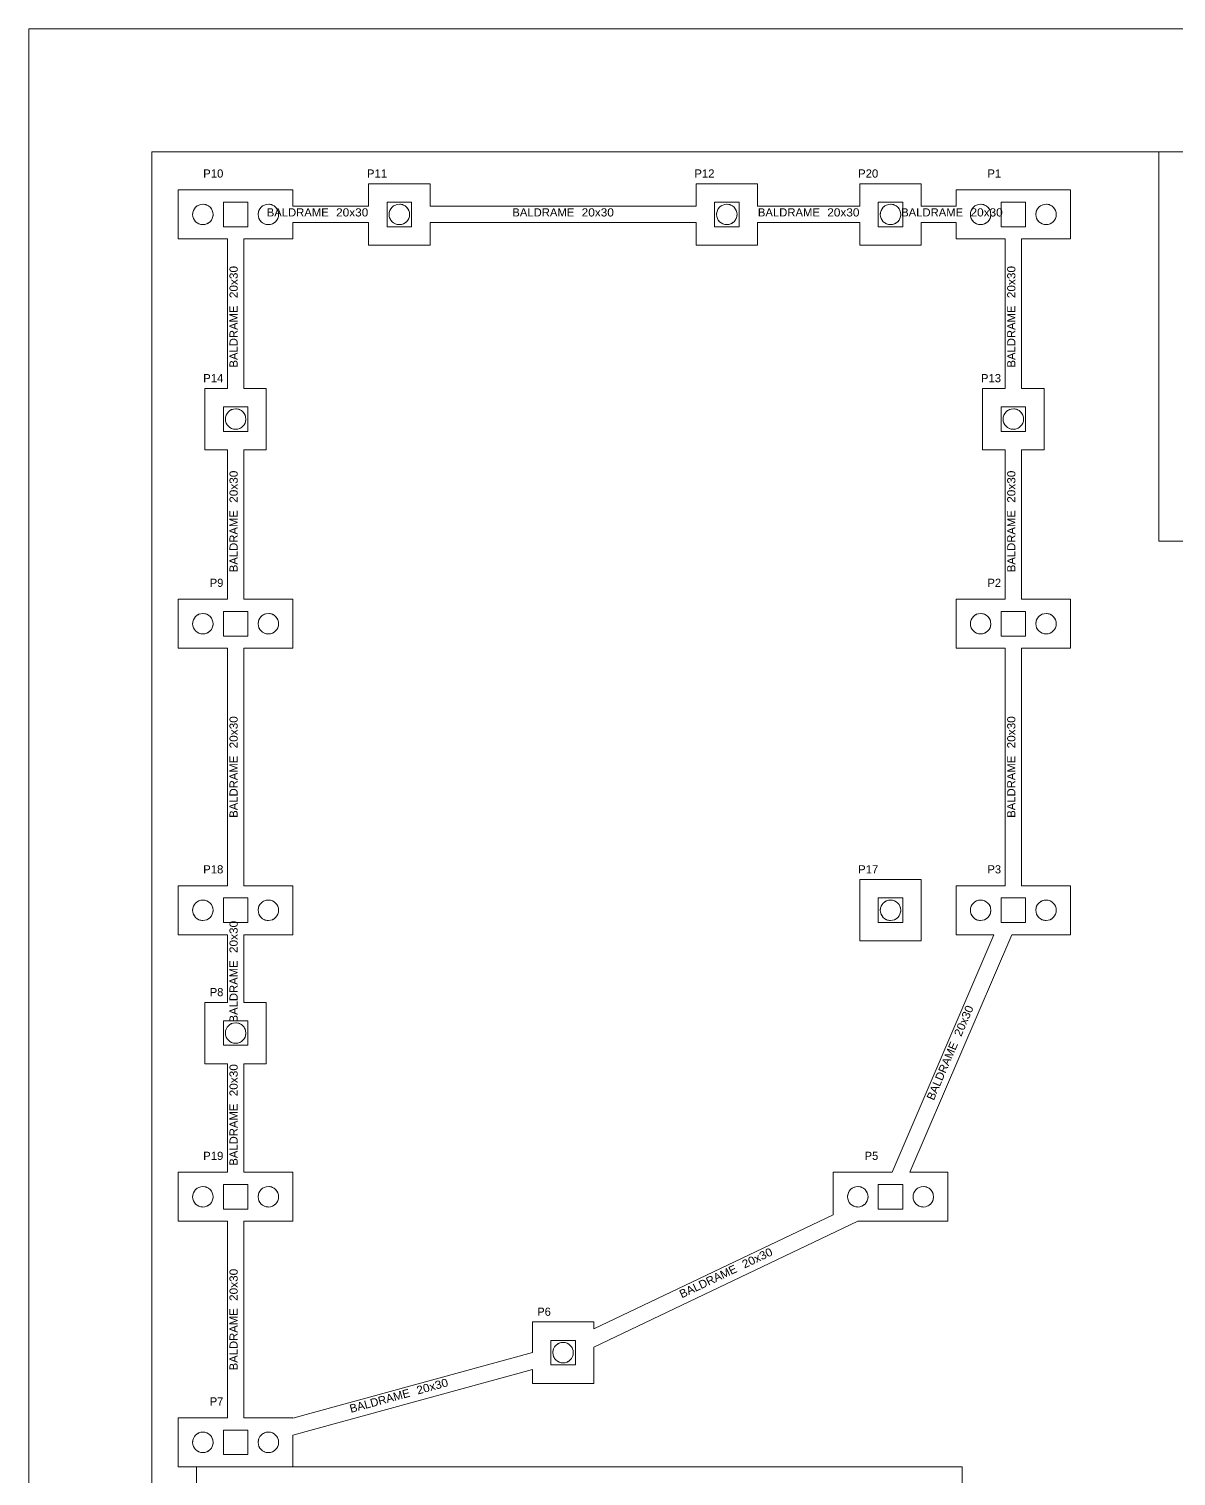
# Model space of a CAD drawing. Header units: millimetres. Extents: x 0 to 84, y 0 to 59.4.
# Drawn here: x 0 to 28.03, y 24.04 to 59.4 of the extents above; entities that cross this region are included whole.
import ezdxf
from ezdxf.enums import TextEntityAlignment as Align

# ---------------------------------------------------------------- set-up
doc = ezdxf.new("R2010")
doc.units = ezdxf.units.MM
doc.linetypes.add('CYPE_PUNTO', pattern=[0.075, 0, -0.075])
doc.linetypes.add('CYPE_RAYA', pattern=[0.225, 0.1125, -0.1125])
for name, color, linetype, lineweight in [('BL_BORDE_ESTACAS', 6, 'CYPE_RAYA', 9), ('BL_CONTORNO', 6, 'Continuous', 9), ('PILAR_RET', 2, 'Continuous', 9), ('QUAD_BORDA', 1, 'Continuous', 20), ('QUAD_LIMITES', 2, 'Continuous', 0), ('VIG_CONTORNO', 5, 'Continuous', 9), ('VIG_REF_E_DIM', 3, 'Continuous', 0)]:
    doc.layers.add(name, color=color, linetype=linetype, lineweight=lineweight)
doc.styles.add('CYPETXT', font='arial.ttf', dxfattribs={"height": 0.2})

msp = doc.modelspace()

# ---------------------------------------------------------------- linework, layer by layer
at = {"layer": 'BL_BORDE_ESTACAS', "linetype": 'Continuous'}
for centre in [(4.2495, 54.86816), (5.8495, 54.86816), (9.0495, 54.86816), (17.0495, 54.86816), (21.0495, 54.86816), (23.2495, 54.86816), (24.8495, 54.86816), (5.0495, 49.86816), (24.0495, 49.86816), (4.2495, 44.86816), (5.8495, 44.86816), (23.2495, 44.86816), (24.8495, 44.86816), (4.2495, 37.86816), (5.8495, 37.86816), (21.0495, 37.86816), (23.2495, 37.86816), (24.8495, 37.86816), (5.0495, 34.86816), (4.2495, 30.86816), (5.8495, 30.86816), (20.2495, 30.86816), (21.8495, 30.86816), (13.0495, 27.05941), (4.2495, 24.86816), (5.8495, 24.86816)]:
    msp.add_circle(centre, 0.25, dxfattribs=at)
at = {"layer": 'BL_BORDE_ESTACAS', "linetype": 'CYPE_PUNTO'}
for centre in [(4.2495, 54.86816), (5.8495, 54.86816), (9.0495, 54.86816), (17.0495, 54.86816), (21.0495, 54.86816), (23.2495, 54.86816), (24.8495, 54.86816), (5.0495, 49.86816), (24.0495, 49.86816), (4.2495, 44.86816), (5.8495, 44.86816), (23.2495, 44.86816), (24.8495, 44.86816), (4.2495, 37.86816), (5.8495, 37.86816), (21.0495, 37.86816), (23.2495, 37.86816), (24.8495, 37.86816), (5.0495, 34.86816), (4.2495, 30.86816), (5.8495, 30.86816), (20.2495, 30.86816), (21.8495, 30.86816), (13.0495, 27.05941), (4.2495, 24.86816), (5.8495, 24.86816)]:
    msp.add_circle(centre, 0.25, dxfattribs=at)
at = {"layer": 'BL_CONTORNO'}
for p, q in [((8.2995, 54.66816), (8.2995, 54.11816)), ((16.2995, 54.66816), (16.2995, 54.11816)), ((20.2995, 54.66816), (20.2995, 54.11816)), ((22.6495, 54.66816), (22.6495, 54.26816)), ((3.6495, 54.26816), (4.8495, 54.26816)), ((22.6495, 54.26816), (23.8495, 54.26816)), ((4.2995, 49.11816), (4.8495, 49.11816)), ((23.2995, 49.11816), (23.8495, 49.11816)), ((3.6495, 44.26816), (4.8495, 44.26816)), ((22.6495, 44.26816), (23.8495, 44.26816)), ((3.6495, 37.26816), (4.8495, 37.26816)), ((22.6495, 37.26816), (23.57477, 37.26816)), ((4.2995, 34.11816), (4.8495, 34.11816)), ((3.6495, 30.26816), (4.8495, 30.26816)), ((12.2995, 26.64661), (12.2995, 26.30941))]:
    msp.add_line(p, q, dxfattribs=at)
for points in [[(9.7995, 55.06816), (9.7995, 55.61816), (8.2995, 55.61816), (8.2995, 55.06816)], [(17.7995, 55.06816), (17.7995, 55.61816), (16.2995, 55.61816), (16.2995, 55.06816)], [(21.7995, 55.06816), (21.7995, 55.61816), (20.2995, 55.61816), (20.2995, 55.06816)], [(6.4495, 55.06816), (6.4495, 55.46816), (3.6495, 55.46816), (3.6495, 54.26816)], [(24.2495, 54.26816), (25.4495, 54.26816), (25.4495, 55.46816), (22.6495, 55.46816), (22.6495, 55.06816)], [(5.2495, 54.26816), (6.4495, 54.26816), (6.4495, 54.66816)], [(8.2995, 54.11816), (9.7995, 54.11816), (9.7995, 54.66816)], [(16.2995, 54.11816), (17.7995, 54.11816), (17.7995, 54.66816)], [(20.2995, 54.11816), (21.7995, 54.11816), (21.7995, 54.66816)], [(4.8495, 50.61816), (4.2995, 50.61816), (4.2995, 49.11816)], [(5.2495, 49.11816), (5.7995, 49.11816), (5.7995, 50.61816), (5.2495, 50.61816)], [(23.8495, 50.61816), (23.2995, 50.61816), (23.2995, 49.11816)], [(24.2495, 49.11816), (24.7995, 49.11816), (24.7995, 50.61816), (24.2495, 50.61816)], [(4.8495, 45.46816), (3.6495, 45.46816), (3.6495, 44.26816)], [(5.2495, 44.26816), (6.4495, 44.26816), (6.4495, 45.46816), (5.2495, 45.46816)], [(23.8495, 45.46816), (22.6495, 45.46816), (22.6495, 44.26816)], [(24.2495, 44.26816), (25.4495, 44.26816), (25.4495, 45.46816), (24.2495, 45.46816)], [(4.8495, 38.46816), (3.6495, 38.46816), (3.6495, 37.26816)], [(5.2495, 37.26816), (6.4495, 37.26816), (6.4495, 38.46816), (5.2495, 38.46816)], [(23.8495, 38.46816), (22.6495, 38.46816), (22.6495, 37.26816)], [(24.00996, 37.26816), (25.4495, 37.26816), (25.4495, 38.46816), (24.2495, 38.46816)], [(4.8495, 35.61816), (4.2995, 35.61816), (4.2995, 34.11816)], [(5.2495, 34.11816), (5.7995, 34.11816), (5.7995, 35.61816), (5.2495, 35.61816)], [(4.8495, 31.46816), (3.6495, 31.46816), (3.6495, 30.26816)], [(5.2495, 30.26816), (6.4495, 30.26816), (6.4495, 31.46816), (5.2495, 31.46816)], [(21.08905, 31.46816), (19.6495, 31.46816), (19.6495, 30.42314)], [(20.25451, 30.26816), (22.4495, 30.26816), (22.4495, 31.46816), (21.52424, 31.46816)], [(13.7995, 27.63799), (13.7995, 27.80941), (12.2995, 27.80941), (12.2995, 27.06135)], [(12.2995, 26.30941), (13.7995, 26.30941), (13.7995, 27.19497)], [(4.8495, 25.46816), (3.6495, 25.46816), (3.6495, 24.26816)], [(6.4495, 25.459), (6.4495, 25.46816), (5.2495, 25.46816)], [(3.6495, 24.26816), (6.4495, 24.26816), (6.4495, 25.04426)]]:
    msp.add_lwpolyline(points, dxfattribs=at)
msp.add_lwpolyline([(20.2995, 37.11816), (21.7995, 37.11816), (21.7995, 38.61816), (20.2995, 38.61816), (20.2995, 37.11816)], close=True, dxfattribs=at)
at = {"layer": 'PILAR_RET', "color": 1}
for points in [[(4.7495, 54.56816), (5.3495, 54.56816), (5.3495, 55.16816), (4.7495, 55.16816), (4.7495, 54.56816)], [(8.7495, 54.56816), (9.3495, 54.56816), (9.3495, 55.16816), (8.7495, 55.16816), (8.7495, 54.56816)], [(16.7495, 54.56816), (17.3495, 54.56816), (17.3495, 55.16816), (16.7495, 55.16816), (16.7495, 54.56816)], [(20.7495, 54.56816), (21.3495, 54.56816), (21.3495, 55.16816), (20.7495, 55.16816), (20.7495, 54.56816)], [(23.7495, 54.56816), (24.3495, 54.56816), (24.3495, 55.16816), (23.7495, 55.16816), (23.7495, 54.56816)], [(4.7495, 49.56816), (5.3495, 49.56816), (5.3495, 50.16816), (4.7495, 50.16816), (4.7495, 49.56816)], [(23.7495, 49.56816), (24.3495, 49.56816), (24.3495, 50.16816), (23.7495, 50.16816), (23.7495, 49.56816)], [(4.7495, 44.56816), (5.3495, 44.56816), (5.3495, 45.16816), (4.7495, 45.16816), (4.7495, 44.56816)], [(23.7495, 44.56816), (24.3495, 44.56816), (24.3495, 45.16816), (23.7495, 45.16816), (23.7495, 44.56816)], [(4.7495, 37.56816), (5.3495, 37.56816), (5.3495, 38.16816), (4.7495, 38.16816), (4.7495, 37.56816)], [(20.7495, 37.56816), (21.3495, 37.56816), (21.3495, 38.16816), (20.7495, 38.16816), (20.7495, 37.56816)], [(23.7495, 37.56816), (24.3495, 37.56816), (24.3495, 38.16816), (23.7495, 38.16816), (23.7495, 37.56816)], [(4.7495, 34.56816), (5.3495, 34.56816), (5.3495, 35.16816), (4.7495, 35.16816), (4.7495, 34.56816)], [(4.7495, 30.56816), (5.3495, 30.56816), (5.3495, 31.16816), (4.7495, 31.16816), (4.7495, 30.56816)], [(20.7495, 30.56816), (21.3495, 30.56816), (21.3495, 31.16816), (20.7495, 31.16816), (20.7495, 30.56816)], [(12.7495, 26.75941), (13.3495, 26.75941), (13.3495, 27.35941), (12.7495, 27.35941), (12.7495, 26.75941)], [(4.7495, 24.56816), (5.3495, 24.56816), (5.3495, 25.16816), (4.7495, 25.16816), (4.7495, 24.56816)]]:
    msp.add_lwpolyline(points, close=True, dxfattribs=at)
at = {"layer": 'QUAD_BORDA', "color": 18, "true_color": 0x000000}
msp.add_lwpolyline([(3, 3), (81, 3), (81, 56.4), (3, 56.4), (3, 3)], close=True, dxfattribs=at)
at = {"layer": 'QUAD_LIMITES', "color": 18, "true_color": 0x000000}
for points in [[(0, 0), (84, 0), (84, 59.4), (0, 59.4), (0, 0)], [(27.60379, 56.4), (43.24138, 56.4), (43.24138, 46.88472), (27.60379, 46.88472)], [(4.09555, 24.26816), (22.7999, 24.26816), (22.7999, 11.4945), (4.09555, 11.4945)]]:
    msp.add_lwpolyline(points, close=True, dxfattribs=at)
at = {"layer": 'VIG_CONTORNO'}
for p, q in [((8.2995, 55.06816), (6.4495, 55.06816)), ((16.2995, 55.06816), (9.7995, 55.06816)), ((20.2995, 55.06816), (17.7995, 55.06816)), ((22.6495, 55.06816), (21.7995, 55.06816)), ((6.4495, 54.66816), (8.2995, 54.66816)), ((9.7995, 54.66816), (16.2995, 54.66816)), ((17.7995, 54.66816), (20.2995, 54.66816)), ((21.7995, 54.66816), (22.6495, 54.66816)), ((4.8495, 54.26816), (4.8495, 50.61816)), ((5.2495, 50.61816), (5.2495, 54.26816)), ((23.8495, 54.26816), (23.8495, 50.61816)), ((24.2495, 50.61816), (24.2495, 54.26816)), ((4.8495, 49.11816), (4.8495, 45.46816)), ((5.2495, 45.46816), (5.2495, 49.11816)), ((23.8495, 49.11816), (23.8495, 45.46816)), ((24.2495, 45.46816), (24.2495, 49.11816)), ((4.8495, 44.26816), (4.8495, 38.46816)), ((5.2495, 38.46816), (5.2495, 44.26816)), ((23.8495, 44.26816), (23.8495, 38.46816)), ((24.2495, 38.46816), (24.2495, 44.26816)), ((4.8495, 37.26816), (4.8495, 35.61816)), ((5.2495, 35.61816), (5.2495, 37.26816)), ((23.57477, 37.26816), (21.08905, 31.46816)), ((21.52424, 31.46816), (24.00996, 37.26816)), ((4.8495, 34.11816), (4.8495, 31.46816)), ((5.2495, 31.46816), (5.2495, 34.11816)), ((19.6495, 30.42314), (13.7995, 27.63799)), ((4.8495, 30.26816), (4.8495, 25.46816)), ((5.2495, 25.46816), (5.2495, 30.26816)), ((13.7995, 27.19497), (20.25451, 30.26816)), ((12.2995, 27.06135), (6.4495, 25.459)), ((6.4495, 25.04426), (12.2995, 26.64661))]:
    msp.add_line(p, q, dxfattribs=at)

# ---------------------------------------------------------------- texts
at = {"layer": 'PILAR_RET', "color": 1, "style": 'CYPETXT'}
for s, width, p, p2 in [('P10', 0.989671, (4.2575, 55.76816), (4.7495, 55.76816)), ('P11', 0.989671, (8.2575, 55.76816), (8.7495, 55.76816)), ('P12', 0.989671, (16.2575, 55.76816), (16.7495, 55.76816)), ('P20', 0.989671, (20.2575, 55.76816), (20.7495, 55.76816)), ('P1', 0.965629, (23.4195, 55.76816), (23.7495, 55.76816)), ('P14', 0.989671, (4.2575, 50.76816), (4.7495, 50.76816)), ('P13', 0.989671, (23.2575, 50.76816), (23.7495, 50.76816)), ('P9', 0.965629, (4.4195, 45.76816), (4.7495, 45.76816)), ('P2', 0.965629, (23.4195, 45.76816), (23.7495, 45.76816)), ('P18', 0.989671, (4.2575, 38.76816), (4.7495, 38.76816)), ('P17', 0.989671, (20.2575, 38.76816), (20.7495, 38.76816)), ('P3', 0.965629, (23.4195, 38.76816), (23.7495, 38.76816)), ('P8', 0.965629, (4.4195, 35.76816), (4.7495, 35.76816)), ('P19', 0.989671, (4.2575, 31.76816), (4.7495, 31.76816)), ('P5', 0.965629, (20.4195, 31.76816), (20.7495, 31.76816)), ('P6', 0.965629, (12.4195, 27.95941), (12.7495, 27.95941)), ('P7', 0.965629, (4.4195, 25.76816), (4.7495, 25.76816))]:
    msp.add_text(s, height=0.2, dxfattribs=dict(at, width=width)).set_placement(p, p2, align=Align.FIT)
at = {"layer": 'VIG_REF_E_DIM', "style": 'CYPETXT'}
for s, width, p, p2 in [('BALDRAME', 0.985617, (5.809, 54.81816), (7.324, 54.81816)), ('20x30', 1.032505, (7.504, 54.81816), (8.29, 54.81816)), ('BALDRAME', 0.985617, (11.809, 54.81816), (13.324, 54.81816)), ('20x30', 1.032505, (13.504, 54.81816), (14.29, 54.81816)), ('BALDRAME', 0.985617, (17.809, 54.81816), (19.324, 54.81816)), ('20x30', 1.032505, (19.504, 54.81816), (20.29, 54.81816)), ('BALDRAME', 0.985617, (21.309, 54.81816), (22.824, 54.81816)), ('20x30', 1.032505, (23.004, 54.81816), (23.79, 54.81816))]:
    msp.add_text(s, height=0.2, dxfattribs=dict(at, width=width)).set_placement(p, p2, align=Align.FIT)
for s, rotation, width, p, p2 in [('20x30', 90, 1.032505, (5.0995, 52.82266), (5.0995, 53.60866)), ('20x30', 90, 1.032505, (24.0995, 52.82266), (24.0995, 53.60866)), ('BALDRAME', 90, 0.985617, (5.0995, 51.12766), (5.0995, 52.64266)), ('BALDRAME', 90, 0.985617, (24.0995, 51.12766), (24.0995, 52.64266)), ('20x30', 90, 1.032505, (5.0995, 47.82266), (5.0995, 48.60866)), ('20x30', 90, 1.032505, (24.0995, 47.82266), (24.0995, 48.60866)), ('BALDRAME', 90, 0.985617, (5.0995, 46.12766), (5.0995, 47.64266)), ('BALDRAME', 90, 0.985617, (24.0995, 46.12766), (24.0995, 47.64266)), ('20x30', 90, 1.032505, (5.0995, 41.82266), (5.0995, 42.60866)), ('20x30', 90, 1.032505, (24.0995, 41.82266), (24.0995, 42.60866)), ('BALDRAME', 90, 0.985617, (5.0995, 40.12766), (5.0995, 41.64266)), ('BALDRAME', 90, 0.985617, (24.0995, 40.12766), (24.0995, 41.64266)), ('20x30', 90, 1.032505, (5.0995, 36.82266), (5.0995, 37.60866)), ('BALDRAME', 90, 0.985617, (5.0995, 35.12766), (5.0995, 36.64266)), ('20x30', 66.80095, 1.032505, (22.7745, 34.76622), (23.08412, 35.48866)), ('BALDRAME', 66.80095, 0.985617, (22.1068, 33.20826), (22.7036, 34.60076)), ('20x30', 90, 1.032505, (5.0995, 33.32266), (5.0995, 34.10866)), ('BALDRAME', 90, 0.985617, (5.0995, 31.62766), (5.0995, 33.14266)), ('20x30', 25.458458, 1.032505, (17.48136, 29.11401), (18.19104, 29.45188)), ('20x30', 90, 1.032505, (5.0995, 28.32266), (5.0995, 29.10866)), ('BALDRAME', 25.458458, 0.985617, (15.95096, 28.3854), (17.31885, 29.03663)), ('BALDRAME', 90, 0.985617, (5.0995, 26.62766), (5.0995, 28.14266)), ('BALDRAME', 15.317537, 0.985617, (7.86628, 25.58785), (9.32746, 25.98807)), ('20x30', 15.317537, 1.032505, (9.50107, 26.03563), (10.25915, 26.24326))]:
    msp.add_text(s, height=0.2, rotation=rotation, dxfattribs=dict(at, width=width)).set_placement(p, p2, align=Align.FIT)

doc.saveas('drawing.dxf')
